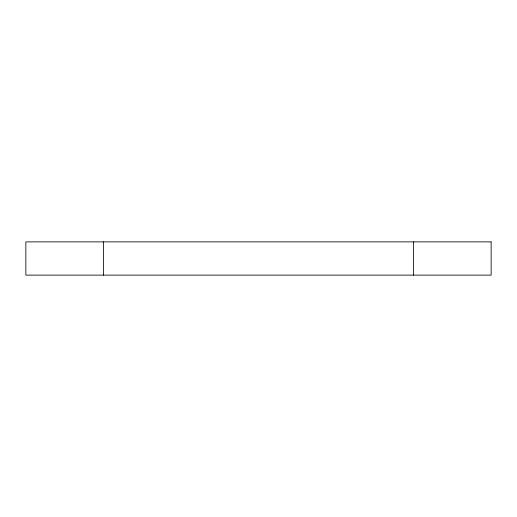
<?xml version="1.0" encoding="UTF-8"?>
<svg xmlns="http://www.w3.org/2000/svg" width="517" height="517" viewBox="0 0 517 517"><rect width="100%" height="100%" fill="white"/><g stroke="black" fill="none" stroke-linecap="round" stroke-linejoin="round"><path stroke-width="0.78" d="M413.594 241.878L413.594 275.122M103.406 241.878L103.406 275.122M491.15 241.878L25.85 241.878L25.85 275.122L491.15 275.122L491.15 241.878"/></g></svg>
